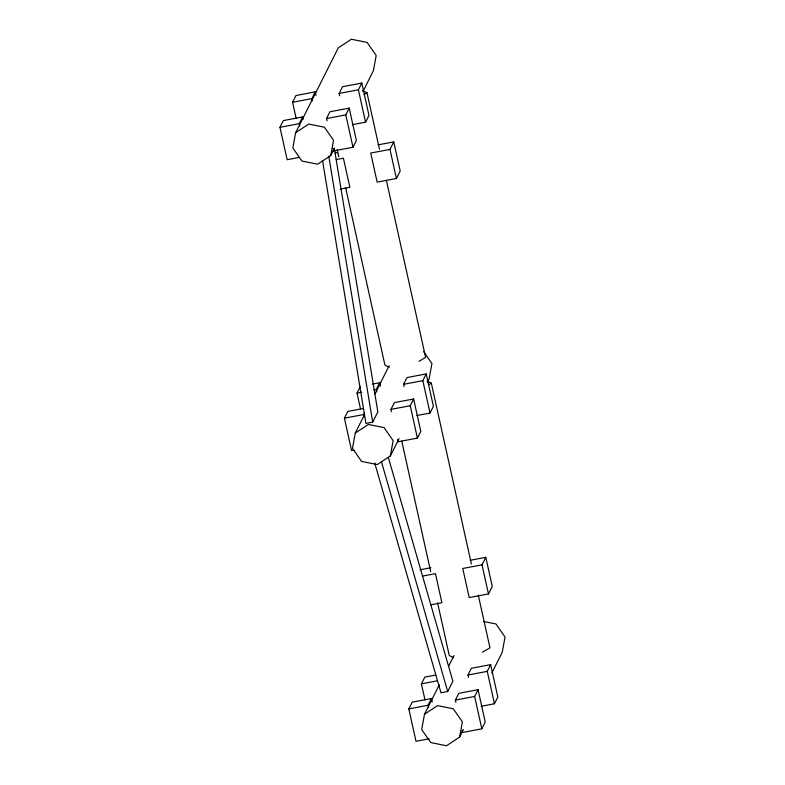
<?xml version="1.0" encoding="UTF-8"?>
<svg xmlns="http://www.w3.org/2000/svg" width="785" height="785" viewBox="0 0 785 785"><rect width="100%" height="100%" fill="white"/><g stroke="black" fill="none" stroke-linecap="round" stroke-linejoin="round"><path stroke-width="1.18" d="M362.984 91.443L373.375 70.778L376.192 55.47L367.086 42.41L351.395 39.25L338.315 47.846L295.651 132.675L292.834 147.982L301.94 161.053L317.631 164.202L330.711 155.607L334.538 147.992M330.711 155.607L333.527 140.289L324.421 127.229L308.74 124.069L295.651 132.675M364.564 414.578L355.271 433.045L352.465 448.363L361.561 461.423L377.251 464.573L390.331 455.977L399.074 438.599M390.331 455.977L393.148 440.66L384.042 427.599L368.361 424.45L355.271 433.045M439.266 684.854L424.499 714.222L421.682 729.53L430.788 742.59L446.479 745.75L459.559 737.154L463.385 729.54M459.559 737.154L462.375 721.837L453.269 708.777L437.588 705.617L424.499 714.222M299.183 157.432L287.143 159.708L279.96 127.327L283.356 120.586L302.627 116.936L303.138 119.251M296.161 118.456L292.57 102.266L295.965 95.525L315.227 91.874L316.002 95.348M299.742 126.002L299.232 123.687L302.627 116.936M312.351 100.941L311.831 98.625L315.227 91.874M327.041 120.831L326.531 118.525L329.926 111.774L349.188 108.124L356.37 140.505L352.975 147.256L333.703 150.897L333.193 148.591M339.65 95.77L339.14 93.464L342.535 86.713L361.797 83.063L368.97 115.444L365.575 122.195L352.328 124.697M352.975 147.256L345.802 114.875L349.188 108.124M365.575 122.195L358.402 89.814L361.797 83.063M333.703 150.897L334.675 148.973M389.978 149.405L370.716 153.055L377.153 182.13L396.425 178.489L389.978 149.405L393.756 141.899L378.105 144.852M396.425 178.489L400.203 170.973L393.756 141.899M353.986 450.109L351.582 450.561L344.409 418.179L347.804 411.438L363.455 408.475M360.6 409.309L357.008 393.118L360.403 386.377M364.181 416.855L363.671 414.539L364.642 412.606M376.79 391.793L376.28 389.478L379.675 382.727L372.443 384.1M374.945 393.942L389.144 365.712M322.606 160.984L365.947 423.429L372.689 422.153L377.85 411.899L334.704 150.661M391.489 411.683L390.969 409.368L394.364 402.626L413.636 398.976L420.809 431.358L417.414 438.108L398.152 441.749L397.632 439.443M404.089 386.622L403.578 384.307L406.973 377.565L426.235 373.915L433.408 406.296L430.023 413.047L416.776 415.55M417.414 438.108L410.241 405.727L413.636 398.976M430.023 413.047L422.84 380.666L426.235 373.915M427.482 382.128L429.12 378.87L431.927 363.553L423.527 351.494M429.238 738.773L415.991 741.275L408.818 708.894L412.213 702.153L431.485 698.503L432.25 701.976M425.009 700.024L421.427 683.833L424.822 677.092L435.655 675.041M482.019 564.837L462.757 568.487L469.204 597.562L488.466 593.921L482.019 564.837L485.807 557.33L470.146 560.294M428.6 707.56L428.09 705.254L431.485 698.503M448.569 666.367L454.034 655.495M488.466 593.921L492.244 586.405L485.807 557.33M374.72 463.032L440.984 692.782L447.715 691.506L452.876 681.243L388.32 457.39M455.899 702.398L455.388 700.083L458.783 693.341L478.045 689.691L485.218 722.072L481.833 728.823L462.561 732.464L462.051 730.148M468.508 677.337L467.988 675.021L471.383 668.28L490.654 664.63L497.827 697.011L494.432 703.762L481.185 706.264M481.833 728.823L474.65 696.442L478.045 689.691M494.432 703.762L487.259 671.381L490.654 664.63M491.832 672.99L502.223 652.325L505.04 637.018L495.934 623.947L483.609 621.475M364.132 94.455L366.988 92.797L379.449 149.081M418.954 361.296L425.617 357.43L386.348 180.216M428.473 384.846L431.328 383.188L471.383 564.003M482.343 652.237L489.958 647.821L478.281 595.128M292.57 102.266L311.831 98.625M339.14 93.464L358.402 89.814M279.96 127.327L299.232 123.687M326.531 118.525L345.802 114.875M335.146 152.987L337.56 152.525M336.186 159.59L343.408 158.217L349.855 187.301L340.219 189.126M357.008 393.118L361.826 392.206M373.866 389.929L376.28 389.478M403.578 384.307L422.84 380.666M344.409 418.179L363.671 414.539M390.969 409.368L410.241 405.727M419.965 569.782L430.808 567.732M422.212 576.161L435.459 573.649L441.896 602.733L431.063 604.784M421.427 683.833L437.078 680.87M467.988 675.021L487.259 671.381M408.818 708.894L428.09 705.254M455.388 700.083L474.65 696.442M362.68 90.638L366.988 92.797M427.02 381.019L431.328 383.188M389.232 367.292L384.925 365.133L345.665 187.909M453.573 657.683L449.265 655.514L437.598 602.831M381.461 461.757L447.715 691.506M337.177 149.592L338.767 156.774M401.783 441.18L430.7 571.696M379.675 382.727L380.44 386.2M328.748 156.078L372.689 422.153"/></g></svg>
